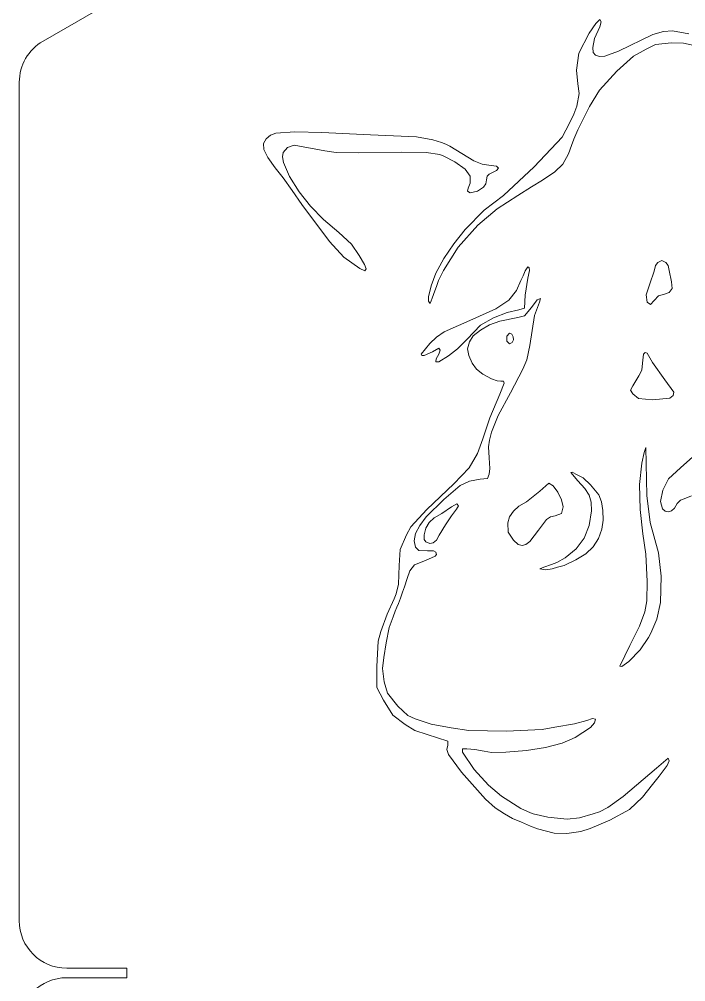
# Model space of a CAD drawing. Header units: inches. Extents: x 0.5 to 16.5, y 0.5 to 16.
# Drawn here: x 0.5 to 4.01, y 6.43 to 11.49 of the extents above; entities that cross this region are included whole.
import ezdxf

# ---------------------------------------------------------------- set-up
doc = ezdxf.new("R2010")
doc.units = ezdxf.units.IN
doc.header["$MEASUREMENT"] = 0

msp = doc.modelspace()

# ---------------------------------------------------------------- linework, layer by layer
at = {"color": 7, "linetype": 'Continuous', "lineweight": 15}
for p, q in [((7.7099, 15.4665), (0.625, 11.376)), ((3.4983, 11.4172), (3.5325, 11.468)), ((3.5527, 11.4516), (3.5248, 11.3902)), ((3.5325, 11.468), (3.5533, 11.4896)), ((3.5604, 11.4776), (3.5527, 11.4516)), ((3.5533, 11.4896), (3.5604, 11.4776)), ((3.443, 11.3136), (3.4983, 11.4172)), ((3.5248, 11.3902), (3.5163, 11.3429)), ((3.6524, 11.3232), (3.832, 11.4103)), ((3.832, 11.4103), (3.8877, 11.4267)), ((3.8877, 11.4267), (3.9357, 11.4306)), ((3.9357, 11.4306), (4.0211, 11.4148)), ((3.5163, 11.3429), (3.5187, 11.3158)), ((3.8468, 11.358), (3.7973, 11.3339)), ((3.9302, 11.3664), (3.8468, 11.358)), ((3.9932, 11.3654), (3.9302, 11.3664)), ((4.0425, 11.3552), (3.9932, 11.3654)), ((3.4308, 11.2241), (3.443, 11.3136)), ((3.5187, 11.3158), (3.5303, 11.3029)), ((3.5303, 11.3029), (3.5519, 11.2956)), ((3.5519, 11.2956), (3.5804, 11.2967)), ((3.5804, 11.2967), (3.6524, 11.3232)), ((3.7306, 11.2965), (3.6432, 11.2173)), ((3.7973, 11.3339), (3.7306, 11.2965)), ((3.4383, 11.1511), (3.4308, 11.2241)), ((3.6432, 11.2173), (3.5519, 11.1173)), ((0.5, 11.1595), (0.5, 6.75)), ((3.4452, 11.0999), (3.4383, 11.1511)), ((3.4332, 11.0341), (3.4452, 11.0999)), ((3.5519, 11.1173), (3.4988, 11.0318)), ((3.3939, 10.9452), (3.4164, 10.9924)), ((3.4164, 10.9924), (3.4332, 11.0341)), ((3.4988, 11.0318), (3.4385, 10.9091)), ((3.3547, 10.8702), (3.3939, 10.9452)), ((1.822, 10.8806), (1.8494, 10.8914)), ((1.8494, 10.8914), (1.9496, 10.8994)), ((1.9496, 10.8994), (2.0913, 10.8954)), ((2.0913, 10.8954), (2.3468, 10.8839)), ((2.3468, 10.8839), (2.5885, 10.873)), ((3.4385, 10.9091), (3.4169, 10.8603)), ((1.7841, 10.8383), (1.7982, 10.8624)), ((1.7871, 10.8058), (1.7841, 10.8383)), ((1.7982, 10.8624), (1.822, 10.8806)), ((2.5885, 10.873), (2.6748, 10.8575)), ((2.6748, 10.8575), (2.7202, 10.8434)), ((2.7202, 10.8434), (2.744, 10.8341)), ((2.744, 10.8341), (2.7651, 10.8237)), ((3.2086, 10.7141), (3.3547, 10.8702)), ((3.4169, 10.8603), (3.4051, 10.8263)), ((1.8076, 10.7636), (1.7871, 10.8058)), ((1.8877, 10.7904), (1.8851, 10.7679)), ((1.9111, 10.8172), (1.8877, 10.7904)), ((1.9467, 10.8285), (1.9111, 10.8172)), ((2.1079, 10.7995), (1.9467, 10.8285)), ((2.1666, 10.7898), (2.1079, 10.7995)), ((2.2829, 10.7886), (2.1666, 10.7898)), ((2.5079, 10.7927), (2.2829, 10.7886)), ((2.6405, 10.7911), (2.5079, 10.7927)), ((2.7126, 10.7795), (2.6405, 10.7911)), ((2.7651, 10.8237), (2.8909, 10.7464)), ((3.3888, 10.7834), (3.3585, 10.7298)), ((3.4051, 10.8263), (3.3888, 10.7834)), ((1.8461, 10.7105), (1.8076, 10.7636)), ((1.8851, 10.7679), (1.8903, 10.7375)), ((1.8903, 10.7375), (1.9211, 10.6646)), ((2.7329, 10.7702), (2.7126, 10.7795)), ((2.7901, 10.741), (2.7329, 10.7702)), ((2.8453, 10.7018), (2.7901, 10.741)), ((2.8909, 10.7464), (2.935, 10.7286)), ((1.8875, 10.6563), (1.8461, 10.7105)), ((2.871, 10.6659), (2.8453, 10.7018)), ((2.935, 10.7286), (2.9703, 10.7229)), ((2.9703, 10.7229), (3.0099, 10.719)), ((3.0108, 10.6956), (2.9718, 10.6761)), ((3.0099, 10.719), (3.0207, 10.7072)), ((3.0207, 10.7072), (3.0108, 10.6956)), ((3.0464, 10.5648), (3.2086, 10.7141)), ((3.3172, 10.688), (3.2524, 10.6452)), ((3.3585, 10.7298), (3.3172, 10.688)), ((1.9357, 10.5896), (1.8875, 10.6563)), ((1.9211, 10.6646), (1.973, 10.5827)), ((2.872, 10.6293), (2.871, 10.6659)), ((2.9579, 10.6467), (2.9546, 10.6252)), ((2.9605, 10.6666), (2.9579, 10.6467)), ((2.9718, 10.6761), (2.9605, 10.6666)), ((3.2524, 10.6452), (3.194, 10.6089)), ((1.9871, 10.5175), (1.9357, 10.5896)), ((1.973, 10.5827), (2.032, 10.5079)), ((2.8576, 10.5867), (2.8603, 10.6031)), ((2.8724, 10.5785), (2.8576, 10.5867)), ((2.8603, 10.6031), (2.872, 10.6293)), ((2.9104, 10.587), (2.8724, 10.5785)), ((2.9424, 10.6075), (2.9104, 10.587)), ((2.9546, 10.6252), (2.9424, 10.6075)), ((3.194, 10.6089), (3.1218, 10.5645)), ((2.9455, 10.4873), (3.0464, 10.5648)), ((3.1218, 10.5645), (3.0135, 10.4938)), ((2.1313, 10.3215), (1.9871, 10.5175)), ((2.032, 10.5079), (2.1005, 10.4374)), ((2.8461, 10.3859), (2.9455, 10.4873)), ((3.0135, 10.4938), (2.9111, 10.4085)), ((2.1005, 10.4374), (2.1808, 10.3688)), ((2.7852, 10.3106), (2.8461, 10.3859)), ((2.9111, 10.4085), (2.8088, 10.2927)), ((2.1808, 10.3688), (2.2471, 10.3085)), ((2.2063, 10.24), (2.1313, 10.3215)), ((2.2471, 10.3085), (2.2875, 10.2492)), ((2.8088, 10.2927), (2.7307, 10.1702)), ((2.7325, 10.232), (2.7852, 10.3106)), ((2.2913, 10.1806), (2.2063, 10.24)), ((2.2875, 10.2492), (2.3154, 10.2018)), ((2.6918, 10.1563), (2.7325, 10.232)), ((2.3178, 10.1678), (2.2913, 10.1806)), ((2.3154, 10.2018), (2.3251, 10.1782)), ((2.3251, 10.1782), (2.3178, 10.1678)), ((3.1608, 10.1676), (3.1748, 10.1896)), ((3.1748, 10.1896), (3.181, 10.184)), ((3.181, 10.184), (3.1829, 10.1697)), ((3.8393, 10.1669), (3.847, 10.1958)), ((3.847, 10.1958), (3.8593, 10.2119)), ((3.8593, 10.2119), (3.8801, 10.2223)), ((3.8801, 10.2223), (3.9009, 10.212)), ((3.9009, 10.212), (3.9127, 10.1967)), ((3.9127, 10.1967), (3.9184, 10.169)), ((2.6668, 10.0896), (2.6918, 10.1563)), ((2.7307, 10.1702), (2.7044, 10.1167)), ((3.1386, 10.1178), (3.1496, 10.1424)), ((3.1496, 10.1424), (3.1608, 10.1676)), ((3.174, 10.1297), (3.1615, 10.04)), ((3.1829, 10.1697), (3.174, 10.1297)), ((3.8167, 10.0988), (3.8393, 10.1669)), ((3.9184, 10.169), (3.93, 10.1103)), ((2.6527, 10.0319), (2.6668, 10.0896)), ((2.694, 10.0859), (2.6858, 10.0636)), ((2.7044, 10.1167), (2.694, 10.0859)), ((3.1147, 10.0649), (3.1386, 10.1178)), ((3.7965, 10.0411), (3.8167, 10.0988)), ((3.9347, 10.0742), (3.918, 10.0542)), ((3.93, 10.1103), (3.9347, 10.0742)), ((2.6529, 10.0089), (2.6527, 10.0319)), ((2.6714, 10.0235), (2.6617, 9.9966)), ((2.6858, 10.0636), (2.6714, 10.0235)), ((3.0748, 10.0144), (3.1147, 10.0649)), ((3.1615, 10.04), (3.1579, 9.971)), ((3.8018, 10.0036), (3.7965, 10.0411)), ((3.8624, 10.0372), (3.8397, 10.0116)), ((3.8929, 10.0453), (3.8624, 10.0372)), ((3.918, 10.0542), (3.8929, 10.0453)), ((2.6617, 9.9966), (2.6529, 10.0089)), ((3.0074, 9.9679), (3.0748, 10.0144)), ((3.1579, 9.9318), (3.1935, 9.9758)), ((3.1935, 9.9758), (3.2243, 10.0153)), ((3.2366, 10.0029), (3.2101, 9.9339)), ((3.2243, 10.0153), (3.2412, 10.0221)), ((3.2412, 10.0221), (3.2366, 10.0029)), ((3.8201, 9.9907), (3.8018, 10.0036)), ((3.8397, 10.0116), (3.8201, 9.9907)), ((2.8857, 9.913), (3.0074, 9.9679)), ((3.066, 9.9487), (2.9938, 9.9205)), ((3.0283, 9.904), (3.1221, 9.9228)), ((3.1274, 9.9634), (3.066, 9.9487)), ((3.1221, 9.9228), (3.1579, 9.9318)), ((3.1579, 9.971), (3.1274, 9.9634)), ((3.2101, 9.9339), (3.1857, 9.775)), ((2.7355, 9.8468), (2.8857, 9.913)), ((2.9252, 9.8814), (2.855, 9.8092)), ((2.9938, 9.9205), (2.9252, 9.8814)), ((2.9256, 9.8564), (2.9741, 9.8836)), ((2.9741, 9.8836), (3.0283, 9.904)), ((2.6952, 9.8195), (2.7355, 9.8468)), ((2.8672, 9.7954), (2.8882, 9.8257)), ((2.8882, 9.8257), (2.9256, 9.8564)), ((3.0789, 9.8396), (3.0647, 9.8248)), ((3.0647, 9.8248), (3.0652, 9.798)), ((3.091, 9.834), (3.0789, 9.8396)), ((3.0983, 9.8206), (3.091, 9.834)), ((2.6135, 9.7297), (2.6586, 9.7854)), ((2.6586, 9.7854), (2.6952, 9.8195)), ((2.855, 9.8092), (2.8051, 9.758)), ((2.8571, 9.7578), (2.8672, 9.7954)), ((3.0652, 9.798), (3.0777, 9.7848)), ((3.0777, 9.7848), (3.0929, 9.7907)), ((3.0929, 9.7907), (3.0995, 9.8045)), ((3.0995, 9.8045), (3.0983, 9.8206)), ((3.1857, 9.775), (3.1699, 9.7)), ((2.618, 9.7223), (2.6135, 9.7297)), ((2.6305, 9.7223), (2.618, 9.7223)), ((2.6729, 9.7426), (2.6305, 9.7223)), ((2.7066, 9.7619), (2.6729, 9.7426)), ((2.6926, 9.7046), (2.7069, 9.7295)), ((2.7144, 9.7509), (2.7066, 9.7619)), ((2.7069, 9.7295), (2.7144, 9.7509)), ((2.7579, 9.7207), (2.707, 9.6887)), ((2.8051, 9.758), (2.7579, 9.7207)), ((2.8647, 9.7227), (2.8571, 9.7578)), ((2.882, 9.682), (2.8647, 9.7227)), ((3.7774, 9.6826), (3.784, 9.73)), ((3.784, 9.73), (3.7918, 9.7379)), ((3.7918, 9.7379), (3.8021, 9.7343)), ((3.8021, 9.7343), (3.8314, 9.6862)), ((2.6918, 9.6888), (2.6926, 9.7046)), ((2.707, 9.6887), (2.6918, 9.6888)), ((2.9048, 9.651), (2.882, 9.682)), ((3.1699, 9.7), (3.149, 9.6507)), ((3.7743, 9.6459), (3.7774, 9.6826)), ((3.8314, 9.6862), (3.895, 9.5948)), ((2.9375, 9.6251), (2.9048, 9.651)), ((2.9845, 9.5998), (2.9375, 9.6251)), ((3.149, 9.6507), (3.0831, 9.5257)), ((3.7584, 9.6156), (3.7743, 9.6459)), ((3.0129, 9.5888), (2.9845, 9.5998)), ((3.0331, 9.5877), (3.0129, 9.5888)), ((3.028, 9.5193), (3.0496, 9.5769)), ((3.0469, 9.5882), (3.0331, 9.5877)), ((3.0496, 9.5769), (3.0469, 9.5882)), ((3.7274, 9.5633), (3.7584, 9.6156)), ((3.895, 9.5948), (3.9421, 9.5301)), ((2.9753, 9.3955), (3.028, 9.5193)), ((3.0831, 9.5257), (3.0182, 9.4063)), ((3.7152, 9.5398), (3.7274, 9.5633)), ((3.7268, 9.5211), (3.7152, 9.5398)), ((3.7565, 9.4966), (3.7268, 9.5211)), ((3.9421, 9.5301), (3.9398, 9.5116)), ((3.8301, 9.4903), (3.7565, 9.4966)), ((3.9213, 9.4991), (3.8301, 9.4903)), ((3.9398, 9.5116), (3.9213, 9.4991)), ((2.9389, 9.2841), (2.9753, 9.3955)), ((3.0182, 9.4063), (2.9829, 9.3192)), ((2.9829, 9.3192), (2.9739, 9.2781)), ((2.9093, 9.2078), (2.9389, 9.2841)), ((2.9739, 9.2781), (2.9677, 9.2422)), ((2.9677, 9.2422), (2.9717, 9.1841)), ((3.7736, 9.1563), (3.7859, 9.2132)), ((3.7859, 9.2132), (3.7952, 9.2396)), ((3.7952, 9.2396), (3.7979, 9.1549)), ((2.8659, 9.1313), (2.9093, 9.2078)), ((2.9717, 9.1841), (2.9756, 9.1282)), ((3.9777, 9.1314), (4.0435, 9.1895)), ((2.7851, 9.0483), (2.8659, 9.1313)), ((2.9756, 9.1282), (2.9709, 9.098)), ((3.7622, 9.0449), (3.7736, 9.1563)), ((3.7979, 9.1549), (3.8016, 8.9866)), ((3.9153, 9.0735), (3.9777, 9.1314)), ((2.868, 9.0619), (2.8183, 9.0381)), ((2.9246, 9.0725), (2.868, 9.0619)), ((2.9635, 9.0757), (2.9246, 9.0725)), ((2.9709, 9.098), (2.9635, 9.0757)), ((3.4005, 9.1074), (3.4082, 9.1092)), ((3.4378, 9.0628), (3.4005, 9.1074)), ((3.4082, 9.1092), (3.4337, 9.0958)), ((3.4337, 9.0958), (3.4654, 9.0785)), ((3.4748, 9.0231), (3.4378, 9.0628)), ((3.4654, 9.0785), (3.505, 9.0416)), ((3.8851, 9.0137), (3.9153, 9.0735)), ((2.6441, 8.9125), (2.7851, 9.0483)), ((2.8183, 9.0381), (2.7327, 8.9654)), ((3.2384, 9.0097), (3.2858, 9.0507)), ((3.2858, 9.0507), (3.3079, 9.0371)), ((3.3079, 9.0371), (3.3325, 9.0039)), ((3.4973, 8.9876), (3.4748, 9.0231)), ((3.505, 9.0416), (3.5481, 8.9896)), ((3.7659, 8.9119), (3.7622, 9.0449)), ((3.8722, 8.9541), (3.8851, 9.0137)), ((2.7327, 8.9654), (2.6405, 8.8744)), ((3.1671, 8.9531), (3.2384, 9.0097)), ((3.3325, 9.0039), (3.3525, 8.9631)), ((3.3525, 8.9631), (3.3607, 8.9264)), ((3.5078, 8.9505), (3.4973, 8.9876)), ((3.5481, 8.9896), (3.5618, 8.9538)), ((3.8016, 8.9866), (3.8191, 8.8452)), ((3.977, 8.9623), (3.9607, 8.9439)), ((4.0051, 8.973), (3.977, 8.9623)), ((4.035, 8.9845), (4.0051, 8.973)), ((2.5602, 8.8223), (2.6441, 8.9125)), ((2.7218, 8.8919), (2.7728, 8.9271)), ((2.7728, 8.9271), (2.802, 8.9433)), ((2.7996, 8.9147), (2.7737, 8.8791)), ((2.8103, 8.9318), (2.7996, 8.9147)), ((2.802, 8.9433), (2.8103, 8.9318)), ((3.099, 8.9035), (3.1283, 8.9299)), ((3.1283, 8.9299), (3.1671, 8.9531)), ((3.3607, 8.9264), (3.3519, 8.892)), ((3.5089, 8.9063), (3.5078, 8.9505)), ((3.5618, 8.9538), (3.5694, 8.9075)), ((3.7804, 8.7841), (3.7659, 8.9119)), ((3.8833, 8.9154), (3.8722, 8.9541)), ((3.8979, 8.9033), (3.8833, 8.9154)), ((3.9465, 8.9193), (3.9313, 8.9054)), ((3.9607, 8.9439), (3.9465, 8.9193)), ((2.6405, 8.8744), (2.606, 8.8288)), ((2.6555, 8.8436), (2.6827, 8.8686)), ((2.6827, 8.8686), (2.7218, 8.8919)), ((2.7737, 8.8791), (2.7411, 8.8313)), ((3.0693, 8.842), (3.0792, 8.8741)), ((3.0792, 8.8741), (3.099, 8.9035)), ((3.2731, 8.8609), (3.2301, 8.8032)), ((3.2942, 8.8743), (3.2731, 8.8609)), ((3.318, 8.8799), (3.2942, 8.8743)), ((3.3519, 8.892), (3.318, 8.8799)), ((3.497, 8.8291), (3.5089, 8.9063)), ((3.5694, 8.9075), (3.5702, 8.8572)), ((3.9145, 8.9), (3.8979, 8.9033)), ((3.9313, 8.9054), (3.9145, 8.9)), ((2.5371, 8.7794), (2.5602, 8.8223)), ((2.606, 8.8288), (2.5848, 8.7863)), ((2.6298, 8.7798), (2.6385, 8.8148)), ((2.6385, 8.8148), (2.6555, 8.8436)), ((2.7411, 8.8313), (2.709, 8.7771)), ((3.0712, 8.7931), (3.0693, 8.842)), ((3.4704, 8.7624), (3.497, 8.8291)), ((3.5639, 8.8091), (3.5467, 8.7593)), ((3.5702, 8.8572), (3.5639, 8.8091)), ((3.8191, 8.8452), (3.8617, 8.6841)), ((2.5038, 8.7021), (2.5371, 8.7794)), ((2.5848, 8.7863), (2.5773, 8.748)), ((2.6289, 8.7553), (2.6298, 8.7798)), ((2.709, 8.7771), (2.6941, 8.7517)), ((3.0991, 8.7507), (3.0712, 8.7931)), ((3.2301, 8.8032), (3.1854, 8.7438)), ((3.4287, 8.7058), (3.4704, 8.7624)), ((3.5467, 8.7593), (3.5189, 8.7166)), ((3.7953, 8.6785), (3.7804, 8.7841)), ((2.5773, 8.748), (2.5838, 8.715)), ((2.5838, 8.715), (2.6022, 8.6979)), ((2.6391, 8.7432), (2.6289, 8.7553)), ((2.6589, 8.7346), (2.6391, 8.7432)), ((2.6773, 8.7375), (2.6589, 8.7346)), ((2.6941, 8.7517), (2.6773, 8.7375)), ((3.1238, 8.7283), (3.0991, 8.7507)), ((3.1443, 8.723), (3.1238, 8.7283)), ((3.1641, 8.7283), (3.1443, 8.723)), ((3.1854, 8.7438), (3.1641, 8.7283)), ((3.5189, 8.7166), (3.4794, 8.68)), ((2.4983, 8.6174), (2.5038, 8.7021)), ((2.6022, 8.6979), (2.648, 8.696)), ((2.6869, 8.6667), (2.6364, 8.6448)), ((2.648, 8.696), (2.6786, 8.6957)), ((2.6786, 8.6957), (2.6906, 8.6882)), ((2.6938, 8.6769), (2.6869, 8.6667)), ((2.6906, 8.6882), (2.6938, 8.6769)), ((3.3267, 8.6341), (3.3716, 8.6585)), ((3.3716, 8.6585), (3.4287, 8.7058)), ((3.4794, 8.68), (3.4274, 8.6481)), ((3.8022, 8.5341), (3.7953, 8.6785)), ((3.8617, 8.6841), (3.8758, 8.5618)), ((2.4946, 8.5201), (2.4983, 8.6174)), ((2.5788, 8.6219), (2.5551, 8.5897)), ((2.6364, 8.6448), (2.5788, 8.6219)), ((3.2385, 8.6001), (3.2587, 8.6089)), ((3.2587, 8.6089), (3.2989, 8.6234)), ((3.2989, 8.6234), (3.3267, 8.6341)), ((3.3317, 8.6095), (3.3022, 8.6004)), ((3.3655, 8.6182), (3.3317, 8.6095)), ((3.4274, 8.6481), (3.3655, 8.6182)), ((2.5551, 8.5897), (2.5405, 8.5496)), ((3.2688, 8.5953), (3.2385, 8.6001)), ((3.3022, 8.6004), (3.2688, 8.5953)), ((3.8758, 8.5618), (3.8726, 8.4239)), ((2.4826, 8.47), (2.4946, 8.5201)), ((2.5265, 8.5064), (2.5163, 8.4772)), ((2.5405, 8.5496), (2.5265, 8.5064)), ((3.8003, 8.4315), (3.8022, 8.5341)), ((2.4716, 8.4436), (2.4826, 8.47)), ((2.5163, 8.4772), (2.5051, 8.4466)), ((2.4357, 8.3619), (2.4716, 8.4436)), ((2.4939, 8.4175), (2.4855, 8.3983)), ((2.5051, 8.4466), (2.4939, 8.4175)), ((3.7898, 8.375), (3.8003, 8.4315)), ((3.8726, 8.4239), (3.8529, 8.3367)), ((2.4024, 8.2702), (2.4357, 8.3619)), ((2.4774, 8.3786), (2.4663, 8.348)), ((2.4855, 8.3983), (2.4774, 8.3786)), ((3.763, 8.2996), (3.7898, 8.375)), ((2.4663, 8.348), (2.4462, 8.2918)), ((3.8529, 8.3367), (3.821, 8.2619)), ((2.3878, 8.2202), (2.4024, 8.2702)), ((2.4462, 8.2918), (2.4299, 8.2119)), ((3.7107, 8.198), (3.763, 8.2996)), ((3.821, 8.2619), (3.8093, 8.2396)), ((2.3805, 8.0869), (2.3878, 8.2202)), ((2.4299, 8.2119), (2.4167, 8.1347)), ((3.8093, 8.2396), (3.7662, 8.1751)), ((3.6581, 8.0893), (3.7107, 8.198)), ((3.7662, 8.1751), (3.7053, 8.114)), ((2.4167, 8.1347), (2.4111, 8.0764)), ((3.7053, 8.114), (3.6698, 8.0867)), ((2.3801, 7.9757), (2.3805, 8.0869)), ((2.4111, 8.0764), (2.419, 8.0067)), ((3.6698, 8.0867), (3.6581, 8.0893)), ((2.419, 8.0067), (2.4373, 7.9473)), ((2.4149, 7.9091), (2.3801, 7.9757)), ((2.4651, 7.8302), (2.4149, 7.9091)), ((2.4373, 7.9473), (2.4915, 7.8785)), ((2.4915, 7.8785), (2.5437, 7.8284)), ((2.5292, 7.7812), (2.4651, 7.8302)), ((2.5437, 7.8284), (2.5829, 7.8119)), ((2.5829, 7.8119), (2.6139, 7.8014)), ((2.6139, 7.8014), (2.6672, 7.7834)), ((3.421, 7.7852), (3.4857, 7.803)), ((3.4857, 7.803), (3.5142, 7.8143)), ((3.5142, 7.8143), (3.5308, 7.8095)), ((3.5308, 7.8095), (3.5262, 7.7912)), ((2.5808, 7.7504), (2.5292, 7.7812)), ((2.6447, 7.7287), (2.5808, 7.7504)), ((2.6672, 7.7834), (2.7718, 7.7648)), ((2.7718, 7.7648), (2.8642, 7.7496)), ((2.8642, 7.7496), (3.0605, 7.7466)), ((3.0605, 7.7466), (3.2496, 7.7558)), ((3.2496, 7.7558), (3.3163, 7.7677)), ((3.3163, 7.7677), (3.421, 7.7852)), ((3.5045, 7.7667), (3.4246, 7.7128)), ((3.5262, 7.7912), (3.5045, 7.7667)), ((2.7533, 7.6936), (2.6447, 7.7287)), ((3.4246, 7.7128), (3.3549, 7.6844)), ((2.7497, 7.6513), (2.7538, 7.674)), ((2.7578, 7.625), (2.7497, 7.6513)), ((2.7538, 7.674), (2.7533, 7.6936)), ((2.8319, 7.6531), (2.8304, 7.6369)), ((2.8539, 7.6536), (2.8319, 7.6531)), ((2.8954, 7.6502), (2.8539, 7.6536)), ((2.9445, 7.6417), (2.8954, 7.6502)), ((3.1678, 7.6451), (3.0599, 7.6362)), ((3.2677, 7.6615), (3.1678, 7.6451)), ((3.3549, 7.6844), (3.2677, 7.6615)), ((2.8261, 7.5304), (2.7578, 7.625)), ((2.8304, 7.6369), (2.8934, 7.5452)), ((2.9837, 7.6348), (2.9445, 7.6417)), ((3.0599, 7.6362), (2.9837, 7.6348)), ((3.8515, 7.552), (3.9131, 7.6045)), ((3.9131, 7.6045), (3.9176, 7.5912)), ((2.8934, 7.5452), (2.9673, 7.4624)), ((3.6762, 7.4031), (3.8515, 7.552)), ((3.9084, 7.5656), (3.8653, 7.5102)), ((3.9176, 7.5912), (3.9084, 7.5656)), ((2.9515, 7.3884), (2.8261, 7.5304)), ((3.8653, 7.5102), (3.8298, 7.4661)), ((2.9673, 7.4624), (3.0357, 7.4043)), ((3.8298, 7.4661), (3.7783, 7.4006)), ((3.0357, 7.4043), (3.1381, 7.3394)), ((3.5963, 7.3459), (3.6762, 7.4031)), ((3.7783, 7.4006), (3.7088, 7.3357)), ((3.0026, 7.3442), (2.9515, 7.3884)), ((3.0524, 7.3119), (3.0026, 7.3442)), ((3.5515, 7.323), (3.5963, 7.3459)), ((3.094, 7.2867), (3.0524, 7.3119)), ((3.1381, 7.3394), (3.1882, 7.3174)), ((3.1882, 7.3174), (3.2026, 7.3122)), ((3.2026, 7.3122), (3.2793, 7.2952)), ((3.2793, 7.2952), (3.3811, 7.2841)), ((3.3811, 7.2841), (3.4473, 7.2918)), ((3.4473, 7.2918), (3.5191, 7.3124)), ((3.5191, 7.3124), (3.5515, 7.323)), ((3.7088, 7.3357), (3.607, 7.2792)), ((3.1408, 7.2681), (3.094, 7.2867)), ((3.1896, 7.2469), (3.1408, 7.2681)), ((3.2262, 7.2335), (3.1896, 7.2469)), ((3.607, 7.2792), (3.5024, 7.2355)), ((3.3135, 7.2107), (3.2262, 7.2335)), ((3.3792, 7.2081), (3.3135, 7.2107)), ((3.4532, 7.219), (3.3792, 7.2081)), ((3.5024, 7.2355), (3.4532, 7.219)), ((0.75, 6.5), (1.0663, 6.5)), ((1.0663, 6.5), (1.0663, 6.45)), ((1.0663, 6.45), (0.75, 6.45))]:
    msp.add_line(p, q, dxfattribs=at)
for centre, start, end in [((0.75, 11.1595), 120, 180), ((0.75, 6.75), 180, 270), ((0.75, 6.2), 90, 180)]:
    msp.add_arc(centre, 0.25, start, end, dxfattribs=at)

doc.saveas('drawing.dxf')
